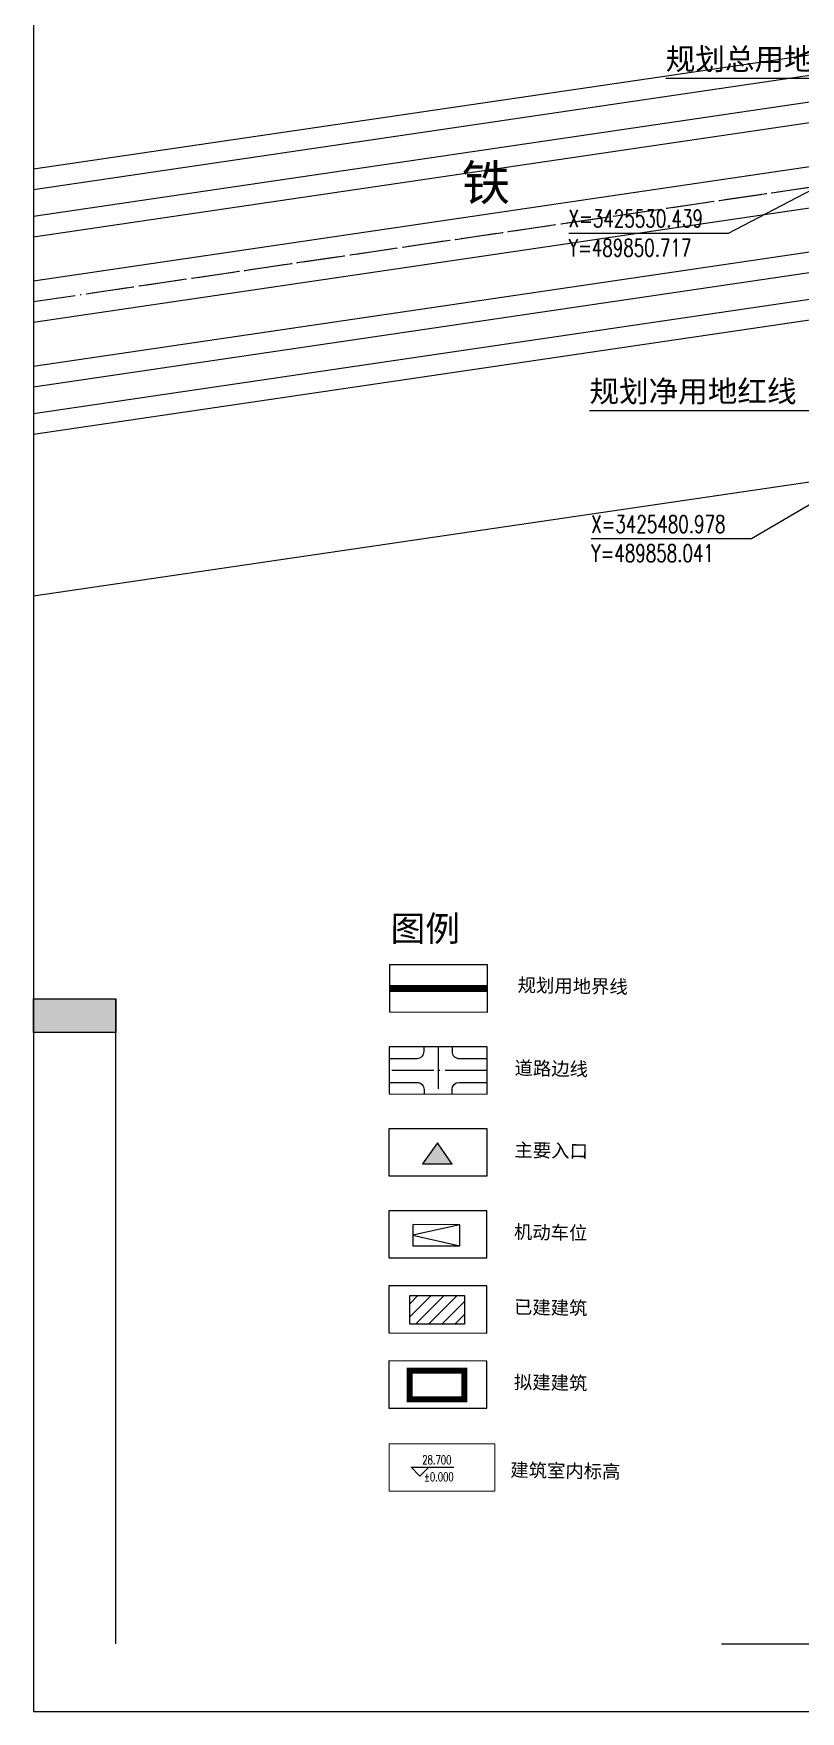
# Model space of a CAD drawing. Header units: millimetres. Extents: x 475841 to 500774, y 3420694 to 3426131.
# Drawn here: x 497564.8 to 497696.4, y 3425615.2 to 3425903.1 of the extents above; entities that cross this region are included whole.
import ezdxf

# ---------------------------------------------------------------- set-up
doc = ezdxf.new("R2010")
doc.units = ezdxf.units.MM
doc.header["$LTSCALE"] = 10
doc.linetypes.add('ACAD_ISO04W100', pattern=[30.5, 24, -3, 0.5, -3])
doc.linetypes.add('DASH', pattern=[0.35, 0.25, -0.1])
doc.layers.get('0').update_dxf_attribs({"linetype": 'CONTINUOUS'})
for name, color, linetype in [('00规划道路', 7, 'CONTINUOUS'), ('DIM_COOR', 3, 'CONTINUOUS'), ('DIM_ELEV', 3, 'CONTINUOUS'), ('DIM_LEAD', 3, 'CONTINUOUS'), ('E02', 7, 'CONTINUOUS'), ('PUB_TEXT', 7, 'CONTINUOUS'), ('PUB_TITLE', 4, 'CONTINUOUS'), ('ROAD-1', 75, 'CONTINUOUS'), ('XROAD', 7, 'CONTINUOUS'), ('停车位', 152, 'CONTINUOUS'), ('图例', 7, 'CONTINUOUS'), ('建筑外', 2, 'CONTINUOUS'), ('用地红线', 1, 'CONTINUOUS'), ('线', 144, 'CONTINUOUS'), ('道路', 150, 'CONTINUOUS')]:
    doc.layers.add(name, color=color, linetype=linetype)
doc.layers.add('gfgf', color=3, linetype='CONTINUOUS', lineweight=5)
doc.styles.add('_TCH_DIM', font='SIMPLEX', dxfattribs={"bigfont": 'GBCBIG'})
doc.styles.add('宋体', font='NSimSun.ttf')

# ---------------------------------------------------------------- blocks, each defined once
blk = doc.blocks.new('fgh')
at = {"layer": '线'}
blk.add_hatch(color=253, dxfattribs=at).paths.add_polyline_path([(490405.0906027753, 3425343.063670195), (490418.5227276287, 3425343.063670195), (490418.5227276287, 3425348.572494999), (490405.0906027753, 3425348.572494999)])
at = {"color": 253, "const_width": 0.2204999975947432}
blk.add_lwpolyline([(490418.5227276287, 3425348.572494999), (490418.5227276287, 3425243.136748767)], dxfattribs=at)
at = {"layer": 'PUB_TITLE', "color": 6}
blk.add_lwpolyline([(490405.0906027753, 3425232.11174916), (490841.680598013, 3425232.11174916), (490841.680598013, 3425540.811738153), (490405.0906027753, 3425540.811738153)], close=True, dxfattribs=at)
at = {"layer": '线', "color": 253}
blk.add_lwpolyline([(490405.0906027753, 3425348.572494999), (490418.5227276287, 3425348.572494999), (490418.5227276287, 3425343.063670195), (490405.0906027753, 3425343.063670195)], close=True, dxfattribs=at)
at = {"layer": '线', "color": 253, "const_width": 0.2204999975947432}
blk.add_lwpolyline([(490841.680598013, 3425243.136748767), (490517.4904768429, 3425243.136748767)], dxfattribs=at)
blk = doc.blocks.new('sdfedf')
at = {"layer": '停车位', "linetype": 'Continuous', "flags": 128}
for points in [[(40390647.62879141, 3427557.294919356), (40390647.62879141, 3427562.594919356), (40390650.02879141, 3427562.594919356), (40390650.02879141, 3427557.294919356), (40390647.62879141, 3427557.294919356)], [(40390647.62879141, 3427557.294919356), (40390648.82879141, 3427562.594919356), (40390650.02879141, 3427557.294919356)]]:
    blk.add_lwpolyline(points, dxfattribs=at)
blk = doc.blocks.new('dsfsd')
at = {"layer": '00规划道路', "linetype": 'Continuous'}
blk.add_hatch(color=256, dxfattribs=at).paths.add_polyline_path([(40390652.55794018, 3427609.064575922), (40390650.55794018, 3427609.064575923), (40390651.55794017, 3427607.641721287)])
blk.add_line((40390650.55794018, 3427609.064575922), (40390652.55794018, 3427609.064575922), dxfattribs=at)
at = {"layer": '00规划道路', "linetype": 'Continuous', "flags": 128}
blk.add_lwpolyline([(40390650.55794018, 3427609.064575922), (40390651.55794018, 3427607.641721289), (40390652.55794018, 3427609.064575922)], dxfattribs=at)
blk.add_lwpolyline([(40390652.55794018, 3427609.064575922), (40390650.55794017, 3427609.064575922), (40390651.55794017, 3427607.641721291)], close=True, dxfattribs=at)

msp = doc.modelspace()

# ---------------------------------------------------------------- hatches: boundary and pattern name
h = msp.add_hatch()
h.set_pattern_fill('ANSI31', color=256, style=0)
h.set_pattern_definition([(45, (7849.014747799258, 346.56493598409), (-1.122532015133644, 1.122532015133644), [])])
h.paths.add_polyline_path([(497629.3974765397, 3425686.522631795), (497638.7793837806, 3425686.524155734), (497638.7801808259, 3425681.617170421), (497629.3982736033, 3425681.615646484)])

# ---------------------------------------------------------------- linework, layer by layer
at = {"layer": 'DIM_COOR', "color": 3}
for p, q in [((497699.7317478005, 3425877.003935984), (497684.0656963092, 3425868.832886342)), ((497684.0656963092, 3425868.832886342), (497656.6756963092, 3425868.832886342)), ((497707.0556116548, 3425827.543218222), (497688.0388241807, 3425816.394877253)), ((497688.0388241807, 3425816.394877253), (497660.5388241807, 3425816.394877253))]:
    msp.add_line(p, q, dxfattribs=at)
at = {"layer": 'DIM_ELEV', "linetype": 'Continuous'}
for p, q in [((497631.1465709987, 3425655.56592933), (497629.6345709985, 3425657.07792933)), ((497629.6345709985, 3425657.07792933), (497636.9425709986, 3425657.07792933)), ((497631.1465709987, 3425655.56592933), (497632.6585709986, 3425657.07792933))]:
    msp.add_line(p, q, dxfattribs=at)
at = {"layer": 'DIM_LEAD', "linetype": 'ACAD_ISO04W100'}
for p, q in [((497713.3493568662, 3425895.420200938, 1.332943100000001), (497673.3304251228, 3425895.420200938, 1.332943100000001)), ((497700.260702284, 3425838.39794403, 1.332943100000001), (497660.2417705406, 3425838.39794403, 1.332943100000001))]:
    msp.add_line(p, q, dxfattribs=at)
at = {"layer": 'E02', "color": 1, "linetype": 'ACAD_ISO04W100', "ltscale": 0.03}
for p, q in [((497564.8251117765, 3425857.137422729, 1.332943100000001), (497963.9818560962, 3425915.917724317, 1.332943100000001)), ((497574.8630647173, 3425858.615623735, 1.332943100000001), (497963.9818560962, 3425915.917724317, 1.332943100000001)), ((497574.8630647173, 3425858.615623735, 1.332943100000001), (497963.9818560962, 3425915.917724317, 1.332943100000001)), ((497634.2501510162, 3425729.21129635, 1.332943100000001), (497634.2501510162, 3425721.133289026, 1.332943100000001)), ((497642.6653541652, 3425725.167186368, 1.332943100000001), (497625.8361784323, 3425725.177398167, 1.332943100000001))]:
    msp.add_line(p, q, dxfattribs=at)
at = {"layer": 'gfgf', "color": 0}
msp.add_lwpolyline([(497625.8875718169, 3425661.092350528), (497644.0102423566, 3425661.092350528), (497644.0102423566, 3425652.984694085), (497625.8875718169, 3425652.984694085)], close=True, dxfattribs=at)
at = {"layer": 'ROAD-1', "ltscale": 0.5}
for p, q in [((497564.8251117765, 3425860.675169441, 1.332943100000001), (497908.2833362533, 3425911.253240099, 1.332943100000001)), ((497564.8251117765, 3425871.793801966, 1.332943100000001), (497810.105543547, 3425907.914092951, 1.332943100000001)), ((497564.8251117765, 3425868.256055254, 1.332943100000001), (497810.6154584332, 3425904.451436917, 1.332943100000001)), ((497564.8251117765, 3425853.599676016, 1.332943100000001), (497836.0296991318, 3425893.537589289, 1.332943100000001)), ((497564.8251117765, 3425846.018790203, 1.332943100000001), (497838.7588843639, 3425886.358606572, 1.332943100000001)), ((497564.8251117765, 3425842.481043491, 1.332943100000001), (497839.2687992501, 3425882.895950539, 1.332943100000001))]:
    msp.add_line(p, q, dxfattribs=at)
at = {"layer": 'XROAD'}
msp.add_line((497564.8251117765, 3425806.598183979, 1.332943100000001), (497707.0556116548, 3425827.543218222, 1.332943100000001), dxfattribs=at)
at = {"layer": '图例', "color": 0, "linetype": 'Continuous', "elevation": 1.332943100000001}
for points in [[(497625.9275047901, 3425735.207663203), (497642.7566805234, 3425735.197451313), (497642.76158222, 3425743.275455668), (497625.9324064684, 3425743.285667557)], [(497625.8337275932, 3425721.138396086), (497642.6629033081, 3425721.128184193), (497642.6678050223, 3425729.206188544), (497625.8386292715, 3425729.216400435)], [(497625.8251903744, 3425707.069077221), (497642.6543660898, 3425707.058865332), (497642.6592678045, 3425715.136869684), (497625.830092071, 3425715.147081573)], [(497625.8251903929, 3425707.069077221), (497642.654366108, 3425707.058865332), (497642.6592678226, 3425715.136869682), (497625.830092071, 3425715.147081573)], [(497625.8166530931, 3425692.99975836), (497642.6458288446, 3425692.989546468), (497642.6507305407, 3425701.067550823), (497625.8215547896, 3425701.077762712)], [(497625.8166531139, 3425680.116172537), (497642.6458288652, 3425680.105960646), (497642.6507305616, 3425688.183965), (497625.8215548105, 3425688.194176892)], [(497625.8088353967, 3425667.232591456), (497642.638011148, 3425667.222379566), (497642.6429128443, 3425675.300383919), (497625.8137370932, 3425675.310595811)]]:
    msp.add_lwpolyline(points, close=True, dxfattribs=at)
at = {"layer": '图例', "linetype": 'Continuous', "elevation": 1.332943100000001, "flags": 128}
for points in [[(497625.8374256637, 3425727.232873478), (497630.6520142034, 3425727.229951997, 0.4142135598421031), (497631.8527421396, 3425728.429223609), (497631.8532175887, 3425729.212750824)], [(497636.6532167051, 3425729.209838155), (497636.6527412558, 3425728.426311001, 0.4142135649076921), (497637.8520128778, 3425727.225583055), (497642.6666013967, 3425727.222661573)], [(497625.8349311646, 3425723.121923051), (497630.6495196309, 3425723.119001575, -0.414213565149019), (497631.8487912539, 3425721.918273628), (497631.8483158046, 3425721.134746452)], [(497636.648314921, 3425721.131833827), (497636.6487903702, 3425721.915361026, -0.4142135595947533), (497637.8495183053, 3425723.114632638), (497642.6641068796, 3425723.111711161)]]:
    msp.add_lwpolyline(points, format="xyb", dxfattribs=at)
at = {"layer": '建筑外', "elevation": 1.332943100000001}
msp.add_lwpolyline([(497629.3974765397, 3425686.522631795), (497638.7793837806, 3425686.524155734), (497638.7801808259, 3425681.617170421), (497629.3982736033, 3425681.615646484)], close=True, dxfattribs=at)
at = {"layer": '建筑外', "const_width": 1, "elevation": 1.332943100000001}
msp.add_lwpolyline([(497629.3896588224, 3425673.639050715), (497638.7715660633, 3425673.640574653), (497638.7723631086, 3425668.733589341), (497629.390455886, 3425668.732065403)], close=True, dxfattribs=at)
at = {"layer": '用地红线', "linetype": 'DASH', "const_width": 1.2, "elevation": 1.332943100000001, "flags": 128}
msp.add_lwpolyline([(497625.9299556386, 3425739.246665378), (497642.7591392207, 3425739.249399005)], dxfattribs=at)
at = {"layer": '道路'}
for p, q in [((497564.8251117765, 3425879.880080166, 1.332943100000001), (497808.9400238071, 3425915.828735313, 1.332943100000001)), ((497564.8251117765, 3425876.342333453, 1.332943100000001), (497809.4499386933, 3425912.36607928, 1.332943100000001)), ((497564.8251117765, 3425837.932512003, 1.332943100000001), (497748.3773755609, 3425864.96263883, 1.332943100000001)), ((497564.8251117765, 3425834.394765291, 1.332943100000001), (497755.9351839277, 3425862.537864055, 1.332943100000001))]:
    msp.add_line(p, q, dxfattribs=at)

# ---------------------------------------------------------------- block references
at = {"layer": '00规划道路', "linetype": 'Continuous', "xscale": 2.534399997960945, "yscale": 2.534399997908622, "zscale": 2.534399999999998, "rotation": 179.9652330777491}
msp.add_blockref('dsfsd', (102868953.7210632, 12050524.478806, 1.332943100000001), dxfattribs=at)
at = {"layer": '停车位', "linetype": 'Continuous', "xscale": -1.520640000324, "yscale": 1.520640000235289, "zscale": 1.520640000000001, "rotation": 89.96523313305288}
msp.add_blockref('sdfedf', (5746986.946630197, 64842159.14691234, 1.808223379896802), dxfattribs=at)
at = {"layer": '建筑外', "xscale": 1.049999999988358, "yscale": 1.049999999813735, "zscale": 1.05}
msp.add_blockref('fgh', (-17360.5200207805, -170878.548488854), dxfattribs=at)

# ---------------------------------------------------------------- texts
at = {"layer": 'DIM_COOR', "color": 7, "style": '_TCH_DIM', "width": 0.7058823529411765}
for s, p in [('X=3425530.439', (497656.6756963092, 3425869.882886342)), ('Y=489850.717', (497656.6756963092, 3425864.874366789)), ('X=3425480.978', (497660.5388241807, 3425817.444877253)), ('Y=489858.041', (497660.5388241807, 3425812.4363577))]:
    msp.add_text(s, height=2.975, dxfattribs=at).set_placement(p)
at = {"layer": 'DIM_ELEV', "color": 7, "linetype": 'Continuous', "style": '_TCH_DIM', "width": 0.7058823529411765}
for s, p in [('28.700', (497631.5497709985, 3425657.60712933)), ('%%P0.000', (497631.8531774918, 3425654.673015929))]:
    msp.add_text(s, height=1.4994, dxfattribs=at).set_placement(p)
at = {"layer": 'PUB_TEXT', "linetype": 'ACAD_ISO04W100', "style": '宋体'}
for s, p in [('规划总用地红线', (497673.3304251228, 3425896.890200938, 1.332943100000001)), ('规划净用地红线', (497660.2417705406, 3425839.86794403, 1.332943100000001))]:
    msp.add_text(s, height=3.721518987341772, dxfattribs=at).set_placement(p)
at = {"layer": 'PUB_TEXT', "style": '宋体'}
msp.add_text('铁', height=6.075949367088608, dxfattribs=at).set_placement((497638.3284613736, 3425874.480213332, 89.91894309999999))
at = {"layer": 'PUB_TEXT', "linetype": 'Continuous', "style": '宋体'}
for s, height, rotation, p in [('图例', 4.374683544303799, 359.9659851738364, (497626.1005479255, 3425747.330573055, 1.332943100000001)), ('规划用地界线', 2.309832911392406, 359, (497647.8924138905, 3425738.697906853, 1.332943100000001)), ('道路边线', 2.309832911392406, 359, (497647.3618918082, 3425724.45967114, 1.332943100000001)), ('主要入口', 2.309832911392406, 359, (497647.3533546079, 3425710.390352277, 1.332943100000001)), ('机动车位', 2.309832911392406, 359, (497647.2598013039, 3425696.333915589, 1.332943100000001)), ('已建建筑', 2.309832911392406, 359, (497647.2681145683, 3425683.437499317, 1.332943100000001)), ('拟建建筑', 2.309832911392406, 359, (497647.260296851, 3425670.553918236, 1.332943100000001)), ('建筑室内标高', 2.309832911392406, 359, (497646.6336936174, 3425655.482530996))]:
    msp.add_text(s, height=height, rotation=rotation, dxfattribs=at).set_placement(p)

doc.saveas('drawing.dxf')
